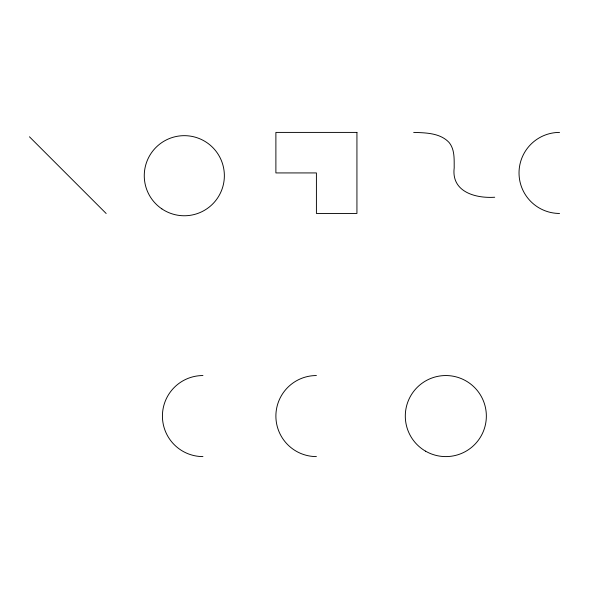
<?xml version="1.0" encoding="UTF-8"?>
<svg xmlns="http://www.w3.org/2000/svg" width="589" height="589" viewBox="0 0 589 589"><rect width="100%" height="100%" fill="white"/><g stroke="black" fill="none" stroke-linecap="round" stroke-linejoin="round"><path stroke-width="0.88" d="M413.669 132.407C425.818 132.797 440.219 132.937 449.127 142.538C454.892 149.613 454.104 159.317 454.2 167.865C451.159 191.837 475.411 198.508 494.716 197.241M29.45 136.781L106.167 213.49M316.411 456.593A40.523 40.523 0 0 1 275.888 416.07A40.523 40.523 0 0 1 316.411 375.546M559.55 213.454A40.523 40.523 0 0 1 519.027 172.93A40.523 40.523 0 0 1 559.55 132.407M202.947 456.593A40.523 40.523 0 0 1 162.424 416.07A40.523 40.523 0 0 1 202.947 375.546M356.934 132.407L275.888 132.407L275.888 172.93L316.411 172.93L316.411 213.454L356.934 213.454L356.934 132.407M161.865 208.881A40.052 40.052 0 0 0 224.262 178.57A40.052 40.052 0 0 0 166.812 139.689A40.052 40.052 0 0 0 161.865 208.881M425.567 451.167A40.523 40.523 0 0 0 486.352 416.07A40.523 40.523 0 0 0 425.567 380.973A40.523 40.523 0 0 0 425.567 451.167"/></g></svg>
